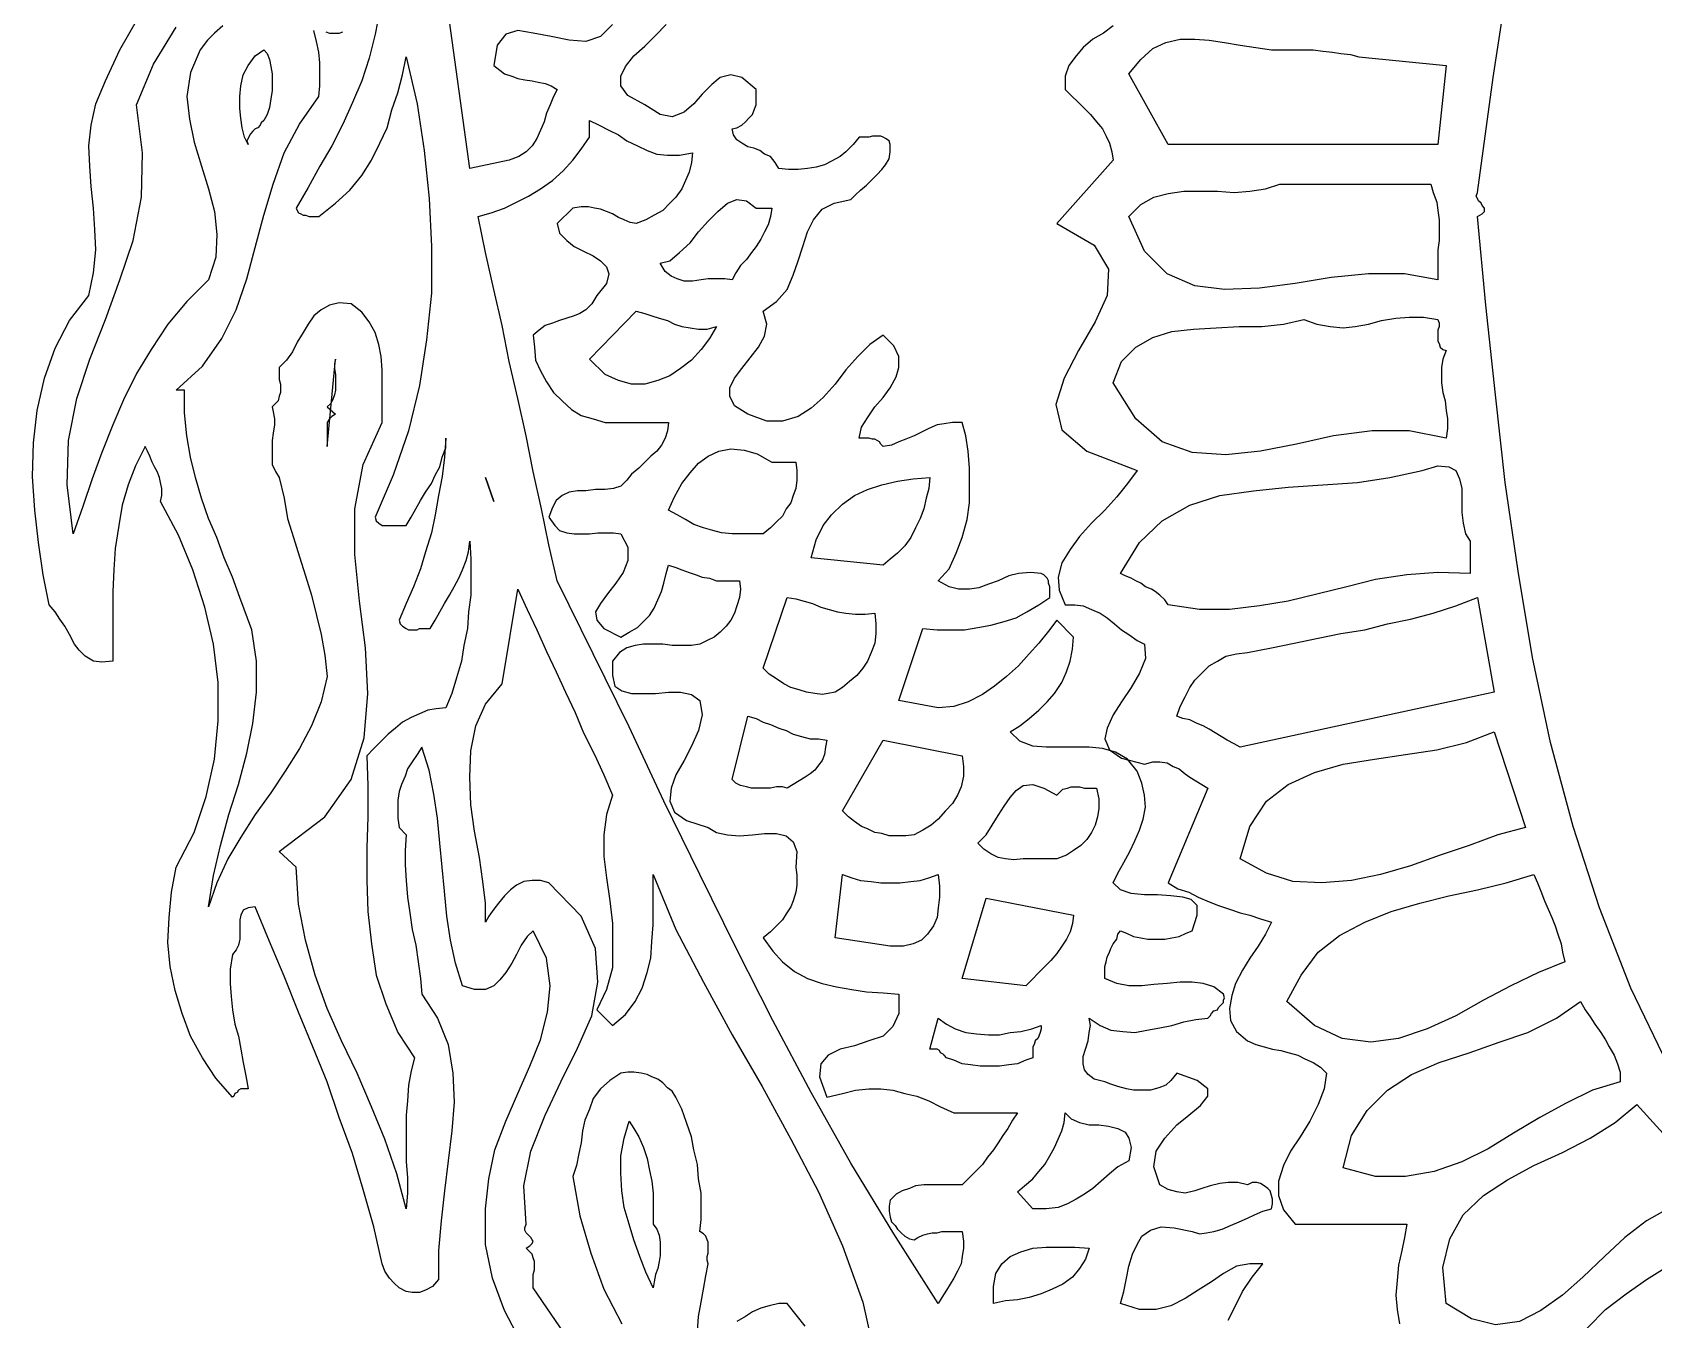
# Model space of a CAD drawing. Extents: x 0.04 to 5.44, y 0.03 to 8.8.
# Drawn here: x 0.078 to 1.431, y 4.066 to 5.139 of the extents above; entities that cross this region are included whole.
import ezdxf

# ---------------------------------------------------------------- set-up
doc = ezdxf.new("R2010")
doc.units = 0
doc.layers.add('1', color=7, linetype='Continuous')

msp = doc.modelspace()

# ---------------------------------------------------------------- linework, layer by layer
msp.add_lwpolyline([(0.485, 4.048), (0.472, 4.073), (0.462, 4.1), (0.456, 4.128), (0.456, 4.158), (0.459, 4.183), (0.464, 4.207), (0.473, 4.231), (0.483, 4.254), (0.493, 4.277), (0.502, 4.299), (0.508, 4.322), (0.51, 4.344), (0.507, 4.367), (0.496, 4.39), (0.491, 4.385), (0.486, 4.378), (0.482, 4.37), (0.478, 4.363), (0.473, 4.355), (0.468, 4.349), (0.463, 4.344), (0.456, 4.341), (0.447, 4.341), (0.437, 4.344), (0.431, 4.363), (0.427, 4.382), (0.424, 4.402), (0.422, 4.423), (0.42, 4.443), (0.418, 4.463), (0.416, 4.484), (0.413, 4.504), (0.409, 4.524), (0.403, 4.543), (0.399, 4.537), (0.395, 4.531), (0.391, 4.525), (0.389, 4.519), (0.386, 4.512), (0.384, 4.506), (0.383, 4.499), (0.383, 4.492), (0.383, 4.484), (0.384, 4.476), (0.39, 4.47), (0.389, 4.457), (0.389, 4.445), (0.39, 4.432), (0.391, 4.418), (0.393, 4.405), (0.395, 4.391), (0.398, 4.378), (0.4, 4.364), (0.402, 4.35), (0.403, 4.337), (0.416, 4.317), (0.425, 4.295), (0.429, 4.271), (0.43, 4.247), (0.428, 4.223), (0.425, 4.198), (0.422, 4.173), (0.419, 4.148), (0.417, 4.123), (0.417, 4.099), (0.412, 4.093), (0.406, 4.09), (0.401, 4.088), (0.395, 4.088), (0.39, 4.089), (0.384, 4.092), (0.38, 4.096), (0.376, 4.1), (0.372, 4.106), (0.37, 4.112), (0.363, 4.143), (0.354, 4.174), (0.345, 4.204), (0.334, 4.234), (0.324, 4.264), (0.312, 4.293), (0.3, 4.322), (0.288, 4.352), (0.276, 4.381), (0.264, 4.41), (0.258, 4.409), (0.254, 4.407), (0.252, 4.403), (0.251, 4.399), (0.251, 4.394), (0.251, 4.389), (0.251, 4.383), (0.25, 4.378), (0.248, 4.374), (0.245, 4.37), (0.243, 4.358), (0.243, 4.346), (0.244, 4.335), (0.245, 4.324), (0.247, 4.312), (0.25, 4.302), (0.252, 4.291), (0.254, 4.28), (0.256, 4.269), (0.258, 4.258), (0.256, 4.258), (0.254, 4.258), (0.252, 4.258), (0.25, 4.257), (0.249, 4.255), (0.247, 4.254), (0.246, 4.252), (0.245, 4.251), (0.231, 4.267), (0.22, 4.284), (0.21, 4.302), (0.203, 4.321), (0.197, 4.34), (0.193, 4.36), (0.191, 4.38), (0.192, 4.401), (0.194, 4.422), (0.198, 4.443), (0.213, 4.472), (0.223, 4.502), (0.23, 4.533), (0.233, 4.565), (0.233, 4.597), (0.229, 4.629), (0.222, 4.66), (0.212, 4.691), (0.2, 4.72), (0.185, 4.748), (0.186, 4.753), (0.186, 4.759), (0.185, 4.764), (0.184, 4.768), (0.182, 4.773), (0.18, 4.777), (0.178, 4.781), (0.176, 4.786), (0.174, 4.79), (0.172, 4.794), (0.164, 4.778), (0.158, 4.762), (0.153, 4.745), (0.15, 4.728), (0.147, 4.709), (0.146, 4.691), (0.145, 4.673), (0.145, 4.653), (0.145, 4.634), (0.145, 4.615), (0.136, 4.614), (0.129, 4.615), (0.122, 4.619), (0.117, 4.624), (0.113, 4.629), (0.109, 4.637), (0.105, 4.644), (0.101, 4.65), (0.097, 4.656), (0.092, 4.662), (0.087, 4.687), (0.083, 4.714), (0.08, 4.741), (0.078, 4.769), (0.079, 4.797), (0.082, 4.824), (0.088, 4.851), (0.097, 4.876), (0.109, 4.899), (0.125, 4.92), (0.129, 4.939), (0.131, 4.958), (0.13, 4.975), (0.129, 4.993), (0.127, 5.011), (0.126, 5.028), (0.125, 5.045), (0.127, 5.062), (0.131, 5.08), (0.139, 5.099), (0.151, 5.125), (0.166, 5.151)])
at = {"layer": '1'}
for points in [[(1.443, 4.278), (1.412, 4.342), (1.386, 4.409), (1.364, 4.477), (1.345, 4.547), (1.33, 4.618), (1.318, 4.69), (1.307, 4.764), (1.299, 4.837), (1.291, 4.912), (1.284, 4.986), (1.288, 4.988), (1.29, 4.99), (1.29, 4.992), (1.29, 4.993), (1.288, 4.995), (1.287, 4.997), (1.285, 4.999), (1.284, 5.001), (1.283, 5.003), (1.284, 5.006), (1.297, 5.102), (1.312, 5.198)], [(0.368, 5.158), (0.364, 5.138), (0.359, 5.118), (0.353, 5.099), (0.345, 5.081), (0.337, 5.063), (0.328, 5.045), (0.318, 5.028), (0.308, 5.01), (0.298, 4.993), (0.299, 4.991), (0.3, 4.989), (0.302, 4.988), (0.304, 4.987), (0.306, 4.987), (0.309, 4.986), (0.312, 4.986), (0.314, 4.986), (0.317, 4.986), (0.331, 4.997), (0.343, 5.008), (0.353, 5.02), (0.361, 5.033), (0.368, 5.047), (0.374, 5.06), (0.378, 5.075), (0.383, 5.089), (0.387, 5.104), (0.39, 5.119), (0.399, 5.08), (0.405, 5.041), (0.409, 5.001), (0.411, 4.961), (0.411, 4.922), (0.407, 4.883), (0.401, 4.845), (0.392, 4.807), (0.379, 4.77), (0.364, 4.735), (0.365, 4.732), (0.367, 4.73), (0.37, 4.728), (0.372, 4.728), (0.375, 4.728), (0.379, 4.728), (0.382, 4.728), (0.384, 4.728), (0.387, 4.728), (0.39, 4.728), (0.394, 4.735), (0.398, 4.742), (0.402, 4.749), (0.406, 4.756), (0.411, 4.763), (0.414, 4.77), (0.418, 4.777), (0.42, 4.785), (0.423, 4.793), (0.423, 4.801), (0.422, 4.785), (0.42, 4.769), (0.417, 4.753), (0.414, 4.737), (0.411, 4.722), (0.406, 4.706), (0.402, 4.692), (0.396, 4.677), (0.39, 4.663), (0.384, 4.649), (0.385, 4.646), (0.387, 4.644), (0.39, 4.642), (0.392, 4.641), (0.395, 4.641), (0.399, 4.641), (0.401, 4.642), (0.404, 4.642), (0.407, 4.642), (0.41, 4.642), (0.414, 4.649), (0.418, 4.656), (0.422, 4.663), (0.426, 4.67), (0.43, 4.677), (0.434, 4.684), (0.437, 4.691), (0.44, 4.699), (0.442, 4.706), (0.443, 4.715), (0.444, 4.7), (0.444, 4.685), (0.444, 4.67), (0.442, 4.656), (0.441, 4.642), (0.438, 4.628), (0.436, 4.615), (0.432, 4.601), (0.428, 4.588), (0.423, 4.576), (0.415, 4.575), (0.408, 4.574), (0.401, 4.571), (0.394, 4.568), (0.387, 4.564), (0.381, 4.559), (0.375, 4.554), (0.369, 4.548), (0.363, 4.542), (0.357, 4.536), (0.358, 4.511), (0.358, 4.485), (0.357, 4.459), (0.357, 4.432), (0.358, 4.406), (0.361, 4.379), (0.365, 4.353), (0.373, 4.329), (0.383, 4.305), (0.397, 4.284), (0.394, 4.273), (0.392, 4.261), (0.391, 4.248), (0.39, 4.236), (0.39, 4.223), (0.39, 4.21), (0.39, 4.197), (0.391, 4.184), (0.391, 4.171), (0.39, 4.158), (0.382, 4.187), (0.372, 4.216), (0.361, 4.243), (0.349, 4.271), (0.336, 4.298), (0.324, 4.325), (0.314, 4.353), (0.306, 4.382), (0.3, 4.412), (0.298, 4.443), (0.284, 4.456), (0.322, 4.485), (0.344, 4.516), (0.355, 4.551), (0.358, 4.588), (0.356, 4.626), (0.351, 4.665), (0.347, 4.704), (0.347, 4.742), (0.354, 4.779), (0.37, 4.814), (0.37, 4.825), (0.37, 4.836), (0.37, 4.847), (0.37, 4.858), (0.369, 4.869), (0.367, 4.879), (0.364, 4.889), (0.359, 4.898), (0.353, 4.906), (0.344, 4.913), (0.334, 4.914), (0.326, 4.912), (0.319, 4.908), (0.313, 4.903), (0.308, 4.896), (0.304, 4.889), (0.299, 4.881), (0.295, 4.873), (0.29, 4.866), (0.284, 4.86), (0.284, 4.857), (0.284, 4.853), (0.284, 4.85), (0.285, 4.846), (0.285, 4.842), (0.285, 4.839), (0.284, 4.836), (0.283, 4.832), (0.281, 4.83), (0.278, 4.827), (0.279, 4.823), (0.28, 4.817), (0.28, 4.812), (0.279, 4.805), (0.278, 4.799), (0.278, 4.792), (0.278, 4.786), (0.278, 4.779), (0.281, 4.773), (0.284, 4.768), (0.288, 4.751), (0.291, 4.734), (0.296, 4.718), (0.301, 4.702), (0.306, 4.686), (0.311, 4.67), (0.315, 4.653), (0.319, 4.637), (0.322, 4.62), (0.324, 4.602), (0.319, 4.581), (0.311, 4.561), (0.301, 4.542), (0.289, 4.523), (0.277, 4.505), (0.264, 4.487), (0.252, 4.468), (0.241, 4.45), (0.232, 4.43), (0.225, 4.41), (0.229, 4.436), (0.235, 4.461), (0.242, 4.487), (0.25, 4.512), (0.257, 4.538), (0.262, 4.563), (0.265, 4.589), (0.265, 4.615), (0.261, 4.641), (0.251, 4.668), (0.245, 4.685), (0.238, 4.701), (0.232, 4.718), (0.225, 4.734), (0.219, 4.751), (0.214, 4.768), (0.21, 4.785), (0.207, 4.803), (0.205, 4.822), (0.205, 4.841), (0.198, 4.841), (0.22, 4.861), (0.236, 4.884), (0.248, 4.908), (0.257, 4.934), (0.264, 4.96), (0.271, 4.987), (0.279, 5.013), (0.288, 5.039), (0.301, 5.063), (0.317, 5.086), (0.318, 5.095), (0.318, 5.105), (0.318, 5.114), (0.317, 5.123), (0.315, 5.132), (0.313, 5.141)], [(0.562, 5.146), (0.552, 5.136), (0.54, 5.132), (0.526, 5.133), (0.511, 5.136), (0.496, 5.139), (0.483, 5.141), (0.473, 5.138), (0.466, 5.129), (0.463, 5.112), (0.468, 5.108), (0.472, 5.105), (0.478, 5.103), (0.483, 5.101), (0.489, 5.1), (0.495, 5.099), (0.5, 5.098), (0.506, 5.097), (0.511, 5.095), (0.516, 5.092), (0.513, 5.086), (0.51, 5.079), (0.507, 5.072), (0.505, 5.065), (0.502, 5.058), (0.499, 5.051), (0.495, 5.045), (0.49, 5.04), (0.484, 5.036), (0.476, 5.033), (0.443, 5.026), (0.424, 5.165)], [(0.237, 5.145), (0.23, 5.139), (0.224, 5.133), (0.218, 5.125), (0.21, 5.106), (0.207, 5.086), (0.209, 5.067), (0.213, 5.048), (0.219, 5.028), (0.225, 5.009), (0.23, 4.99), (0.232, 4.971), (0.231, 4.952), (0.225, 4.933), (0.207, 4.915), (0.191, 4.896), (0.177, 4.875), (0.165, 4.855), (0.154, 4.833), (0.145, 4.812), (0.136, 4.789), (0.128, 4.767), (0.12, 4.744), (0.112, 4.721), (0.107, 4.762), (0.108, 4.799), (0.115, 4.834), (0.126, 4.867), (0.139, 4.9), (0.151, 4.933), (0.162, 4.966), (0.169, 5.002), (0.17, 5.039), (0.165, 5.079), (0.179, 5.113), (0.198, 5.144)], [(1.076, 4.065), (1.082, 4.077), (1.088, 4.089), (1.096, 4.101), (1.105, 4.112), (1.094, 4.112), (1.083, 4.11), (1.072, 4.104), (1.062, 4.097), (1.051, 4.09), (1.04, 4.083), (1.028, 4.077), (1.016, 4.074), (1.002, 4.074), (0.986, 4.079), (0.989, 4.089), (0.991, 4.1), (0.993, 4.11), (0.996, 4.12), (1, 4.128), (1.004, 4.135), (1.011, 4.14), (1.02, 4.143), (1.031, 4.142), (1.046, 4.139), (1.052, 4.137), (1.058, 4.138), (1.064, 4.139), (1.071, 4.141), (1.078, 4.144), (1.085, 4.147), (1.092, 4.15), (1.098, 4.153), (1.105, 4.156), (1.112, 4.158), (1.113, 4.162), (1.113, 4.166), (1.112, 4.169), (1.111, 4.173), (1.109, 4.175), (1.106, 4.177), (1.103, 4.179), (1.1, 4.18), (1.096, 4.18), (1.092, 4.178), (1.084, 4.18), (1.076, 4.18), (1.069, 4.179), (1.061, 4.177), (1.054, 4.175), (1.048, 4.173), (1.04, 4.171), (1.033, 4.172), (1.026, 4.174), (1.019, 4.178), (1.014, 4.193), (1.016, 4.206), (1.023, 4.217), (1.033, 4.228), (1.043, 4.236), (1.053, 4.244), (1.059, 4.252), (1.059, 4.258), (1.05, 4.265), (1.033, 4.271), (1.028, 4.265), (1.024, 4.261), (1.018, 4.259), (1.011, 4.257), (1.004, 4.257), (0.997, 4.257), (0.991, 4.258), (0.984, 4.26), (0.978, 4.262), (0.973, 4.264), (0.964, 4.266), (0.959, 4.27), (0.956, 4.274), (0.955, 4.279), (0.955, 4.285), (0.957, 4.291), (0.959, 4.298), (0.96, 4.305), (0.961, 4.311), (0.96, 4.317), (0.969, 4.311), (0.978, 4.307), (0.988, 4.306), (0.998, 4.305), (1.008, 4.307), (1.019, 4.309), (1.029, 4.311), (1.039, 4.314), (1.049, 4.316), (1.059, 4.317), (1.061, 4.319), (1.062, 4.321), (1.064, 4.323), (1.067, 4.324), (1.068, 4.326), (1.07, 4.328), (1.072, 4.33), (1.072, 4.332), (1.073, 4.334), (1.072, 4.337), (1.064, 4.343), (1.055, 4.346), (1.046, 4.347), (1.036, 4.347), (1.025, 4.346), (1.014, 4.345), (1.004, 4.344), (0.993, 4.344), (0.983, 4.346), (0.973, 4.35), (0.973, 4.355), (0.973, 4.36), (0.974, 4.364), (0.975, 4.368), (0.977, 4.372), (0.978, 4.375), (0.98, 4.379), (0.983, 4.383), (0.984, 4.387), (0.986, 4.39), (0.991, 4.388), (0.997, 4.385), (1.003, 4.384), (1.009, 4.383), (1.016, 4.383), (1.023, 4.383), (1.029, 4.384), (1.035, 4.385), (1.041, 4.388), (1.046, 4.39), (1.05, 4.403), (1.05, 4.411), (1.045, 4.416), (1.038, 4.418), (1.028, 4.419), (1.017, 4.42), (1.006, 4.42), (0.995, 4.421), (0.986, 4.424), (0.98, 4.43), (0.984, 4.438), (0.989, 4.447), (0.994, 4.456), (0.998, 4.465), (1.002, 4.474), (1.005, 4.483), (1.007, 4.493), (1.006, 4.503), (1.004, 4.513), (1, 4.523), (0.992, 4.533), (0.982, 4.539), (0.971, 4.542), (0.96, 4.543), (0.948, 4.543), (0.936, 4.543), (0.924, 4.543), (0.913, 4.544), (0.902, 4.548), (0.894, 4.556), (0.902, 4.561), (0.91, 4.567), (0.918, 4.574), (0.925, 4.581), (0.931, 4.588), (0.937, 4.597), (0.941, 4.606), (0.944, 4.615), (0.946, 4.625), (0.947, 4.635), (0.933, 4.649), (0.926, 4.64), (0.918, 4.63), (0.91, 4.621), (0.901, 4.611), (0.891, 4.602), (0.881, 4.594), (0.871, 4.587), (0.859, 4.581), (0.847, 4.577), (0.834, 4.576), (0.801, 4.582), (0.821, 4.642), (0.833, 4.641), (0.845, 4.641), (0.856, 4.641), (0.867, 4.643), (0.878, 4.645), (0.889, 4.648), (0.899, 4.651), (0.908, 4.656), (0.918, 4.662), (0.927, 4.668), (0.927, 4.671), (0.927, 4.674), (0.927, 4.677), (0.926, 4.68), (0.926, 4.682), (0.925, 4.684), (0.924, 4.685), (0.922, 4.687), (0.92, 4.688), (0.911, 4.689), (0.901, 4.688), (0.893, 4.686), (0.884, 4.682), (0.876, 4.679), (0.868, 4.676), (0.86, 4.675), (0.851, 4.675), (0.843, 4.677), (0.834, 4.682), (0.843, 4.692), (0.849, 4.705), (0.854, 4.718), (0.858, 4.733), (0.86, 4.747), (0.86, 4.762), (0.86, 4.776), (0.859, 4.79), (0.857, 4.803), (0.854, 4.814), (0.846, 4.814), (0.839, 4.813), (0.833, 4.812), (0.826, 4.809), (0.82, 4.806), (0.814, 4.803), (0.807, 4.8), (0.801, 4.798), (0.795, 4.795), (0.788, 4.794), (0.786, 4.796), (0.785, 4.798), (0.783, 4.799), (0.781, 4.8), (0.779, 4.8), (0.776, 4.801), (0.774, 4.801), (0.771, 4.801), (0.768, 4.801), (0.77, 4.81), (0.775, 4.818), (0.781, 4.827), (0.788, 4.835), (0.794, 4.843), (0.799, 4.852), (0.801, 4.86), (0.801, 4.869), (0.797, 4.878), (0.788, 4.887), (0.777, 4.879), (0.767, 4.869), (0.757, 4.858), (0.748, 4.846), (0.738, 4.835), (0.728, 4.826), (0.717, 4.819), (0.704, 4.815), (0.691, 4.815), (0.675, 4.821), (0.664, 4.828), (0.66, 4.836), (0.66, 4.843), (0.664, 4.851), (0.67, 4.859), (0.677, 4.868), (0.684, 4.877), (0.689, 4.886), (0.691, 4.896), (0.688, 4.907), (0.699, 4.915), (0.708, 4.925), (0.713, 4.937), (0.717, 4.949), (0.721, 4.961), (0.725, 4.973), (0.73, 4.983), (0.737, 4.992), (0.747, 4.997), (0.761, 5), (0.765, 5.004), (0.769, 5.008), (0.774, 5.012), (0.778, 5.016), (0.783, 5.021), (0.787, 5.025), (0.79, 5.029), (0.793, 5.034), (0.794, 5.04), (0.794, 5.046), (0.793, 5.049), (0.79, 5.051), (0.788, 5.052), (0.786, 5.053), (0.783, 5.053), (0.779, 5.053), (0.776, 5.052), (0.774, 5.052), (0.771, 5.052), (0.768, 5.052), (0.763, 5.046), (0.757, 5.04), (0.752, 5.036), (0.745, 5.032), (0.739, 5.029), (0.732, 5.027), (0.725, 5.026), (0.717, 5.025), (0.709, 5.025), (0.701, 5.026), (0.698, 5.031), (0.694, 5.036), (0.689, 5.038), (0.685, 5.041), (0.68, 5.043), (0.675, 5.044), (0.67, 5.047), (0.666, 5.05), (0.663, 5.054), (0.662, 5.059), (0.666, 5.06), (0.67, 5.062), (0.673, 5.065), (0.676, 5.068), (0.679, 5.071), (0.68, 5.074), (0.682, 5.079), (0.682, 5.083), (0.682, 5.087), (0.682, 5.092), (0.67, 5.102), (0.661, 5.104), (0.652, 5.102), (0.645, 5.096), (0.637, 5.088), (0.63, 5.08), (0.622, 5.073), (0.612, 5.069), (0.602, 5.071), (0.589, 5.079), (0.575, 5.087), (0.569, 5.095), (0.569, 5.103), (0.573, 5.111), (0.58, 5.12), (0.589, 5.128), (0.598, 5.137), (0.607, 5.146)], [(0.98, 5.145), (0.972, 5.139), (0.963, 5.134), (0.955, 5.127), (0.949, 5.12), (0.943, 5.112), (0.94, 5.103), (0.94, 5.092), (0.945, 5.087), (0.951, 5.081), (0.956, 5.076), (0.961, 5.071), (0.966, 5.065), (0.971, 5.059), (0.974, 5.053), (0.977, 5.047), (0.979, 5.04), (0.98, 5.033), (0.933, 4.98), (0.964, 4.962), (0.976, 4.942), (0.975, 4.92), (0.965, 4.898), (0.951, 4.874), (0.939, 4.851), (0.932, 4.829), (0.937, 4.808), (0.958, 4.79), (1, 4.774), (0.992, 4.763), (0.983, 4.752), (0.973, 4.741), (0.962, 4.73), (0.952, 4.719), (0.944, 4.708), (0.937, 4.697), (0.934, 4.685), (0.935, 4.674), (0.94, 4.662), (0.948, 4.662), (0.955, 4.661), (0.962, 4.658), (0.969, 4.655), (0.975, 4.651), (0.981, 4.646), (0.987, 4.641), (0.993, 4.637), (1, 4.632), (1.006, 4.629), (1.007, 4.617), (1.002, 4.605), (0.995, 4.593), (0.987, 4.581), (0.98, 4.57), (0.975, 4.559), (0.973, 4.55), (0.977, 4.541), (0.987, 4.534), (1.006, 4.529), (1.013, 4.531), (1.019, 4.531), (1.025, 4.53), (1.03, 4.527), (1.035, 4.525), (1.04, 4.521), (1.044, 4.518), (1.049, 4.515), (1.054, 4.512), (1.059, 4.509), (1.026, 4.43), (1.034, 4.425), (1.043, 4.422), (1.051, 4.418), (1.06, 4.414), (1.068, 4.411), (1.077, 4.408), (1.086, 4.405), (1.094, 4.403), (1.103, 4.4), (1.112, 4.397), (1.107, 4.387), (1.101, 4.377), (1.094, 4.367), (1.088, 4.357), (1.082, 4.346), (1.079, 4.336), (1.077, 4.325), (1.078, 4.315), (1.083, 4.306), (1.092, 4.298), (1.099, 4.295), (1.106, 4.293), (1.113, 4.291), (1.12, 4.29), (1.127, 4.288), (1.134, 4.286), (1.14, 4.283), (1.147, 4.28), (1.153, 4.276), (1.158, 4.271), (1.156, 4.258), (1.151, 4.245), (1.144, 4.231), (1.136, 4.218), (1.128, 4.206), (1.122, 4.194), (1.118, 4.181), (1.118, 4.169), (1.122, 4.157), (1.132, 4.145), (1.225, 4.145), (1.223, 4.134), (1.221, 4.123), (1.218, 4.111), (1.217, 4.098), (1.216, 4.086), (1.217, 4.074), (1.219, 4.062)], [(0.323, 5.14), (0.326, 5.139), (0.33, 5.139), (0.334, 5.139), (0.337, 5.14)], [(1.112, 5.125), (1.117, 5.125), (1.124, 5.125), (1.131, 5.125), (1.139, 5.125), (1.147, 5.125), (1.155, 5.124), (1.163, 5.123), (1.17, 5.122), (1.178, 5.121), (1.185, 5.119), (1.258, 5.112), (1.251, 5.046), (1.026, 5.046), (0.993, 5.105), (1.003, 5.117), (1.013, 5.126), (1.024, 5.131), (1.036, 5.134), (1.048, 5.134), (1.06, 5.133), (1.073, 5.131), (1.086, 5.129), (1.099, 5.127), (1.112, 5.125)], [(0.271, 5.066), (0.269, 5.064), (0.268, 5.062), (0.266, 5.06), (0.264, 5.059), (0.262, 5.057), (0.26, 5.055), (0.259, 5.053), (0.258, 5.051), (0.257, 5.049), (0.258, 5.046), (0.255, 5.052), (0.253, 5.06), (0.252, 5.068), (0.251, 5.076), (0.251, 5.086), (0.252, 5.095), (0.254, 5.104), (0.258, 5.112), (0.264, 5.12), (0.271, 5.125), (0.274, 5.122), (0.276, 5.117), (0.277, 5.111), (0.278, 5.105), (0.278, 5.098), (0.278, 5.091), (0.277, 5.084), (0.276, 5.077), (0.274, 5.071), (0.271, 5.066)], [(0.629, 5.039), (0.628, 5.031), (0.626, 5.023), (0.623, 5.016), (0.62, 5.009), (0.615, 5.002), (0.61, 4.997), (0.604, 4.991), (0.597, 4.987), (0.59, 4.983), (0.582, 4.98), (0.577, 4.981), (0.572, 4.983), (0.567, 4.985), (0.562, 4.988), (0.557, 4.99), (0.552, 4.992), (0.547, 4.993), (0.542, 4.994), (0.536, 4.994), (0.529, 4.993), (0.516, 4.98), (0.518, 4.972), (0.524, 4.966), (0.53, 4.961), (0.538, 4.957), (0.546, 4.953), (0.552, 4.949), (0.557, 4.944), (0.559, 4.938), (0.557, 4.93), (0.549, 4.92), (0.545, 4.913), (0.54, 4.908), (0.535, 4.905), (0.53, 4.903), (0.524, 4.901), (0.518, 4.899), (0.512, 4.897), (0.506, 4.895), (0.501, 4.891), (0.496, 4.887), (0.497, 4.877), (0.498, 4.866), (0.502, 4.857), (0.507, 4.848), (0.513, 4.839), (0.52, 4.832), (0.528, 4.825), (0.536, 4.82), (0.546, 4.817), (0.556, 4.814), (0.609, 4.814), (0.608, 4.807), (0.606, 4.801), (0.603, 4.795), (0.599, 4.79), (0.594, 4.786), (0.589, 4.781), (0.584, 4.776), (0.578, 4.771), (0.574, 4.766), (0.569, 4.761), (0.563, 4.759), (0.556, 4.758), (0.548, 4.758), (0.54, 4.757), (0.533, 4.757), (0.526, 4.756), (0.52, 4.753), (0.515, 4.749), (0.512, 4.743), (0.509, 4.735), (0.514, 4.728), (0.518, 4.724), (0.524, 4.722), (0.53, 4.721), (0.536, 4.721), (0.543, 4.721), (0.55, 4.722), (0.556, 4.722), (0.563, 4.722), (0.569, 4.721), (0.575, 4.71), (0.575, 4.699), (0.571, 4.689), (0.565, 4.68), (0.558, 4.671), (0.552, 4.663), (0.548, 4.656), (0.549, 4.649), (0.555, 4.642), (0.569, 4.635), (0.576, 4.639), (0.583, 4.643), (0.588, 4.648), (0.593, 4.653), (0.597, 4.659), (0.6, 4.666), (0.603, 4.673), (0.605, 4.68), (0.607, 4.688), (0.609, 4.695), (0.615, 4.693), (0.62, 4.691), (0.626, 4.689), (0.632, 4.687), (0.637, 4.685), (0.643, 4.684), (0.649, 4.682), (0.656, 4.682), (0.662, 4.682), (0.668, 4.682), (0.669, 4.675), (0.668, 4.668), (0.666, 4.661), (0.664, 4.655), (0.661, 4.649), (0.657, 4.644), (0.652, 4.639), (0.647, 4.635), (0.641, 4.632), (0.635, 4.629), (0.628, 4.628), (0.62, 4.628), (0.612, 4.628), (0.604, 4.629), (0.596, 4.629), (0.588, 4.629), (0.581, 4.628), (0.574, 4.626), (0.568, 4.622), (0.562, 4.615), (0.562, 4.603), (0.564, 4.594), (0.57, 4.59), (0.578, 4.588), (0.588, 4.588), (0.598, 4.588), (0.609, 4.589), (0.619, 4.589), (0.628, 4.587), (0.635, 4.582), (0.637, 4.57), (0.634, 4.557), (0.628, 4.544), (0.622, 4.532), (0.615, 4.52), (0.611, 4.509), (0.61, 4.498), (0.614, 4.489), (0.624, 4.482), (0.642, 4.476), (0.649, 4.472), (0.658, 4.47), (0.668, 4.469), (0.679, 4.47), (0.689, 4.471), (0.699, 4.471), (0.707, 4.469), (0.713, 4.464), (0.716, 4.456), (0.715, 4.443), (0.716, 4.436), (0.716, 4.428), (0.715, 4.422), (0.713, 4.415), (0.711, 4.41), (0.707, 4.404), (0.704, 4.399), (0.699, 4.394), (0.694, 4.389), (0.688, 4.384), (0.696, 4.373), (0.704, 4.364), (0.714, 4.356), (0.725, 4.35), (0.737, 4.346), (0.749, 4.343), (0.762, 4.341), (0.774, 4.339), (0.788, 4.338), (0.801, 4.337), (0.801, 4.321), (0.796, 4.31), (0.788, 4.302), (0.776, 4.298), (0.764, 4.294), (0.752, 4.291), (0.742, 4.286), (0.736, 4.279), (0.735, 4.268), (0.741, 4.251), (0.754, 4.254), (0.765, 4.257), (0.776, 4.258), (0.786, 4.258), (0.796, 4.257), (0.806, 4.254), (0.816, 4.252), (0.826, 4.248), (0.836, 4.243), (0.847, 4.238), (0.9, 4.238), (0.896, 4.232), (0.892, 4.225), (0.888, 4.219), (0.884, 4.213), (0.88, 4.207), (0.875, 4.201), (0.871, 4.195), (0.865, 4.189), (0.86, 4.184), (0.854, 4.178), (0.847, 4.178), (0.841, 4.178), (0.834, 4.178), (0.828, 4.178), (0.822, 4.178), (0.815, 4.177), (0.81, 4.175), (0.804, 4.173), (0.799, 4.17), (0.794, 4.165), (0.793, 4.16), (0.793, 4.156), (0.794, 4.151), (0.795, 4.147), (0.798, 4.144), (0.8, 4.141), (0.803, 4.138), (0.806, 4.135), (0.81, 4.133), (0.814, 4.132), (0.817, 4.134), (0.821, 4.136), (0.825, 4.137), (0.829, 4.138), (0.833, 4.138), (0.837, 4.139), (0.841, 4.139), (0.845, 4.139), (0.85, 4.139), (0.854, 4.139), (0.855, 4.131), (0.855, 4.125), (0.854, 4.118), (0.853, 4.112), (0.85, 4.106), (0.847, 4.1), (0.844, 4.095), (0.841, 4.09), (0.837, 4.084), (0.834, 4.079), (0.797, 4.137), (0.761, 4.196), (0.728, 4.255), (0.696, 4.315), (0.665, 4.376), (0.635, 4.437), (0.605, 4.498), (0.576, 4.56), (0.546, 4.621), (0.516, 4.682), (0.509, 4.712), (0.503, 4.742), (0.496, 4.773), (0.49, 4.803), (0.483, 4.834), (0.476, 4.865), (0.47, 4.895), (0.463, 4.925), (0.456, 4.956), (0.45, 4.986), (0.461, 4.989), (0.472, 4.993), (0.482, 4.998), (0.492, 5.003), (0.502, 5.009), (0.512, 5.016), (0.521, 5.024), (0.529, 5.033), (0.536, 5.042), (0.543, 5.052), (0.543, 5.066), (0.551, 5.062), (0.559, 5.058), (0.567, 5.054), (0.574, 5.049), (0.583, 5.045), (0.591, 5.041), (0.599, 5.038), (0.608, 5.037), (0.618, 5.037), (0.629, 5.039)], [(1.245, 5.013), (1.247, 5.006), (1.25, 4.998), (1.251, 4.991), (1.252, 4.983), (1.252, 4.975), (1.252, 4.966), (1.251, 4.958), (1.251, 4.949), (1.251, 4.941), (1.251, 4.933), (1.223, 4.938), (1.193, 4.938), (1.162, 4.935), (1.132, 4.93), (1.102, 4.926), (1.073, 4.925), (1.048, 4.928), (1.025, 4.938), (1.006, 4.957), (0.993, 4.986), (1.003, 4.996), (1.014, 5.002), (1.026, 5.005), (1.039, 5.007), (1.053, 5.007), (1.067, 5.007), (1.081, 5.006), (1.094, 5.007), (1.107, 5.009), (1.119, 5.013), (1.245, 5.013)], [(0.695, 4.993), (0.694, 4.986), (0.692, 4.979), (0.689, 4.973), (0.686, 4.967), (0.682, 4.961), (0.678, 4.956), (0.674, 4.95), (0.669, 4.945), (0.665, 4.939), (0.662, 4.933), (0.656, 4.934), (0.649, 4.934), (0.642, 4.934), (0.636, 4.933), (0.629, 4.932), (0.622, 4.932), (0.616, 4.934), (0.611, 4.936), (0.606, 4.94), (0.602, 4.947), (0.61, 4.949), (0.618, 4.956), (0.627, 4.964), (0.634, 4.973), (0.642, 4.982), (0.65, 4.99), (0.658, 4.997), (0.666, 5), (0.674, 4.999), (0.682, 4.993), (0.695, 4.993)], [(0.649, 4.894), (0.643, 4.884), (0.636, 4.875), (0.628, 4.866), (0.619, 4.859), (0.61, 4.853), (0.6, 4.849), (0.589, 4.846), (0.578, 4.846), (0.567, 4.849), (0.556, 4.854), (0.543, 4.867), (0.582, 4.907), (0.589, 4.905), (0.595, 4.903), (0.601, 4.901), (0.608, 4.899), (0.614, 4.896), (0.62, 4.894), (0.627, 4.893), (0.634, 4.892), (0.641, 4.892), (0.649, 4.894)], [(1.251, 4.9), (1.252, 4.897), (1.252, 4.894), (1.251, 4.891), (1.251, 4.889), (1.251, 4.885), (1.251, 4.882), (1.252, 4.88), (1.253, 4.877), (1.255, 4.875), (1.258, 4.874), (1.255, 4.867), (1.254, 4.86), (1.254, 4.854), (1.254, 4.847), (1.255, 4.839), (1.257, 4.832), (1.258, 4.824), (1.259, 4.817), (1.259, 4.809), (1.258, 4.801), (1.227, 4.807), (1.196, 4.807), (1.164, 4.803), (1.133, 4.796), (1.103, 4.79), (1.074, 4.787), (1.046, 4.789), (1.021, 4.798), (0.999, 4.817), (0.98, 4.847), (0.987, 4.865), (0.999, 4.877), (1.013, 4.885), (1.029, 4.89), (1.047, 4.892), (1.066, 4.893), (1.085, 4.894), (1.104, 4.894), (1.122, 4.896), (1.139, 4.9), (1.15, 4.896), (1.161, 4.894), (1.172, 4.893), (1.182, 4.894), (1.193, 4.896), (1.204, 4.899), (1.216, 4.901), (1.227, 4.902), (1.239, 4.902), (1.251, 4.9)], [(0.324, 4.827), (0.331, 4.821), (0.328, 4.819), (0.326, 4.817), (0.324, 4.814), (0.324, 4.812), (0.324, 4.809), (0.324, 4.806), (0.324, 4.803), (0.324, 4.8), (0.324, 4.797), (0.324, 4.794), (0.331, 4.867), (0.33, 4.863), (0.33, 4.859), (0.331, 4.854), (0.331, 4.85), (0.331, 4.846), (0.331, 4.841), (0.33, 4.837), (0.329, 4.834), (0.327, 4.83), (0.324, 4.827)], [(0.715, 4.781), (0.716, 4.774), (0.716, 4.766), (0.715, 4.759), (0.713, 4.753), (0.711, 4.747), (0.707, 4.742), (0.704, 4.736), (0.699, 4.731), (0.694, 4.726), (0.688, 4.721), (0.679, 4.721), (0.67, 4.721), (0.662, 4.721), (0.653, 4.722), (0.646, 4.724), (0.638, 4.726), (0.63, 4.729), (0.623, 4.733), (0.616, 4.737), (0.609, 4.741), (0.614, 4.752), (0.62, 4.763), (0.627, 4.772), (0.634, 4.78), (0.642, 4.786), (0.651, 4.79), (0.661, 4.792), (0.672, 4.791), (0.683, 4.788), (0.695, 4.781), (0.715, 4.781)], [(1.278, 4.715), (1.278, 4.688), (1.251, 4.689), (1.225, 4.687), (1.199, 4.683), (1.175, 4.677), (1.151, 4.671), (1.126, 4.665), (1.102, 4.661), (1.077, 4.658), (1.052, 4.658), (1.026, 4.662), (1.023, 4.666), (1.019, 4.67), (1.015, 4.673), (1.012, 4.675), (1.007, 4.677), (1.003, 4.68), (0.999, 4.682), (0.995, 4.684), (0.99, 4.686), (0.986, 4.688), (1.002, 4.714), (1.021, 4.732), (1.044, 4.745), (1.069, 4.753), (1.097, 4.757), (1.126, 4.76), (1.155, 4.762), (1.184, 4.764), (1.211, 4.768), (1.238, 4.774), (1.251, 4.778), (1.26, 4.777), (1.266, 4.774), (1.269, 4.767), (1.271, 4.759), (1.271, 4.749), (1.271, 4.739), (1.272, 4.73), (1.274, 4.721), (1.278, 4.715)], [(0.456, 4.768), (0.463, 4.748), (0.456, 4.768)], [(0.827, 4.768), (0.826, 4.759), (0.824, 4.751), (0.822, 4.742), (0.819, 4.734), (0.815, 4.726), (0.811, 4.718), (0.806, 4.711), (0.8, 4.705), (0.794, 4.7), (0.788, 4.695), (0.728, 4.701), (0.732, 4.716), (0.738, 4.728), (0.745, 4.737), (0.754, 4.746), (0.764, 4.753), (0.775, 4.758), (0.787, 4.762), (0.8, 4.765), (0.813, 4.767), (0.827, 4.768)], [(0.526, 4.048), (0.511, 4.07), (0.496, 4.092), (0.496, 4.096), (0.496, 4.099), (0.496, 4.103), (0.497, 4.107), (0.497, 4.11), (0.497, 4.114), (0.496, 4.117), (0.495, 4.12), (0.492, 4.123), (0.49, 4.125), (0.493, 4.127), (0.495, 4.129), (0.496, 4.131), (0.495, 4.132), (0.494, 4.134), (0.492, 4.136), (0.49, 4.138), (0.489, 4.14), (0.489, 4.142), (0.49, 4.145), (0.488, 4.177), (0.494, 4.206), (0.506, 4.236), (0.519, 4.264), (0.533, 4.292), (0.545, 4.319), (0.55, 4.347), (0.548, 4.375), (0.536, 4.402), (0.509, 4.43), (0.502, 4.432), (0.495, 4.432), (0.488, 4.431), (0.482, 4.428), (0.477, 4.424), (0.472, 4.419), (0.467, 4.413), (0.463, 4.408), (0.459, 4.402), (0.456, 4.397), (0.456, 4.413), (0.454, 4.431), (0.451, 4.451), (0.447, 4.473), (0.444, 4.495), (0.443, 4.518), (0.444, 4.54), (0.448, 4.561), (0.456, 4.579), (0.47, 4.596), (0.483, 4.675), (0.491, 4.658), (0.499, 4.641), (0.507, 4.623), (0.515, 4.606), (0.523, 4.589), (0.531, 4.572), (0.538, 4.555), (0.547, 4.537), (0.555, 4.52), (0.562, 4.503)], [(0.781, 4.655), (0.782, 4.646), (0.782, 4.638), (0.781, 4.63), (0.778, 4.622), (0.775, 4.615), (0.771, 4.609), (0.766, 4.603), (0.76, 4.598), (0.754, 4.593), (0.748, 4.589), (0.742, 4.588), (0.737, 4.587), (0.731, 4.588), (0.724, 4.589), (0.718, 4.591), (0.711, 4.593), (0.705, 4.596), (0.699, 4.6), (0.693, 4.604), (0.688, 4.609), (0.708, 4.668), (0.715, 4.667), (0.722, 4.665), (0.729, 4.663), (0.736, 4.66), (0.743, 4.658), (0.75, 4.656), (0.757, 4.655), (0.765, 4.654), (0.773, 4.654), (0.781, 4.655)], [(1.086, 4.543), (1.081, 4.546), (1.075, 4.549), (1.07, 4.552), (1.065, 4.555), (1.06, 4.558), (1.055, 4.561), (1.05, 4.563), (1.044, 4.566), (1.038, 4.567), (1.033, 4.569), (1.036, 4.577), (1.04, 4.585), (1.044, 4.593), (1.048, 4.599), (1.054, 4.605), (1.06, 4.611), (1.067, 4.615), (1.074, 4.619), (1.083, 4.621), (1.092, 4.622), (1.112, 4.626), (1.131, 4.63), (1.151, 4.634), (1.17, 4.638), (1.19, 4.641), (1.209, 4.646), (1.228, 4.65), (1.247, 4.655), (1.266, 4.661), (1.284, 4.668), (1.298, 4.589), (1.086, 4.543)], [(0.741, 4.549), (0.74, 4.543), (0.739, 4.537), (0.737, 4.532), (0.734, 4.528), (0.731, 4.524), (0.727, 4.521), (0.723, 4.518), (0.718, 4.515), (0.713, 4.512), (0.708, 4.509), (0.704, 4.51), (0.699, 4.51), (0.694, 4.509), (0.688, 4.509), (0.683, 4.509), (0.678, 4.509), (0.674, 4.51), (0.669, 4.511), (0.665, 4.513), (0.662, 4.516), (0.675, 4.569), (0.682, 4.567), (0.688, 4.564), (0.694, 4.562), (0.701, 4.559), (0.707, 4.557), (0.713, 4.554), (0.72, 4.552), (0.727, 4.55), (0.734, 4.55), (0.741, 4.549)], [(0.854, 4.536), (0.855, 4.527), (0.855, 4.519), (0.853, 4.51), (0.85, 4.503), (0.846, 4.496), (0.84, 4.49), (0.834, 4.483), (0.828, 4.478), (0.821, 4.474), (0.814, 4.47), (0.807, 4.469), (0.8, 4.469), (0.793, 4.469), (0.787, 4.471), (0.781, 4.472), (0.775, 4.475), (0.77, 4.477), (0.764, 4.481), (0.759, 4.485), (0.754, 4.49), (0.788, 4.549), (0.854, 4.536)], [(1.324, 4.476), (1.301, 4.47), (1.277, 4.461), (1.253, 4.453), (1.228, 4.444), (1.203, 4.437), (1.179, 4.432), (1.154, 4.43), (1.13, 4.431), (1.108, 4.438), (1.086, 4.45), (1.094, 4.477), (1.108, 4.498), (1.126, 4.512), (1.148, 4.522), (1.172, 4.529), (1.198, 4.533), (1.224, 4.537), (1.25, 4.541), (1.275, 4.547), (1.298, 4.556), (1.324, 4.476)], [(0.966, 4.509), (0.968, 4.5), (0.968, 4.492), (0.967, 4.485), (0.965, 4.478), (0.962, 4.472), (0.958, 4.466), (0.953, 4.461), (0.947, 4.457), (0.941, 4.453), (0.933, 4.45), (0.926, 4.45), (0.919, 4.45), (0.912, 4.45), (0.905, 4.45), (0.897, 4.449), (0.89, 4.45), (0.884, 4.451), (0.878, 4.454), (0.872, 4.458), (0.867, 4.463), (0.874, 4.47), (0.879, 4.478), (0.884, 4.486), (0.889, 4.494), (0.894, 4.501), (0.899, 4.507), (0.905, 4.511), (0.913, 4.512), (0.922, 4.509), (0.933, 4.503), (0.936, 4.506), (0.938, 4.508), (0.942, 4.509), (0.945, 4.51), (0.948, 4.51), (0.952, 4.51), (0.956, 4.509), (0.959, 4.509), (0.963, 4.509), (0.966, 4.509)], [(0.562, 4.503), (0.557, 4.487), (0.555, 4.47), (0.555, 4.452), (0.557, 4.434), (0.56, 4.415), (0.562, 4.396), (0.562, 4.377), (0.562, 4.359), (0.557, 4.341), (0.549, 4.324), (0.562, 4.311), (0.573, 4.32), (0.581, 4.331), (0.587, 4.342), (0.591, 4.355), (0.594, 4.367), (0.595, 4.381), (0.596, 4.395), (0.596, 4.409), (0.596, 4.423), (0.596, 4.437), (0.615, 4.391), (0.638, 4.347), (0.662, 4.303), (0.687, 4.26), (0.711, 4.216), (0.734, 4.172), (0.754, 4.127), (0.771, 4.08), (0.782, 4.031)], [(0.834, 4.437), (0.835, 4.427), (0.835, 4.418), (0.834, 4.409), (0.833, 4.401), (0.83, 4.394), (0.825, 4.387), (0.82, 4.382), (0.813, 4.379), (0.805, 4.377), (0.794, 4.377), (0.748, 4.384), (0.754, 4.437), (0.762, 4.434), (0.769, 4.432), (0.778, 4.431), (0.786, 4.43), (0.794, 4.43), (0.802, 4.43), (0.811, 4.431), (0.819, 4.432), (0.826, 4.434), (0.834, 4.437)], [(1.357, 4.364), (1.335, 4.355), (1.312, 4.344), (1.289, 4.332), (1.266, 4.319), (1.242, 4.308), (1.218, 4.3), (1.195, 4.297), (1.171, 4.3), (1.148, 4.311), (1.125, 4.331), (1.137, 4.353), (1.151, 4.372), (1.169, 4.386), (1.19, 4.397), (1.212, 4.406), (1.236, 4.413), (1.26, 4.419), (1.284, 4.424), (1.308, 4.43), (1.331, 4.437), (1.334, 4.43), (1.337, 4.423), (1.34, 4.415), (1.343, 4.408), (1.346, 4.401), (1.349, 4.394), (1.351, 4.387), (1.354, 4.379), (1.355, 4.372), (1.357, 4.364)], [(0.947, 4.403), (0.946, 4.396), (0.944, 4.389), (0.941, 4.383), (0.937, 4.377), (0.933, 4.371), (0.928, 4.365), (0.923, 4.36), (0.918, 4.355), (0.912, 4.349), (0.907, 4.344), (0.854, 4.35), (0.874, 4.417), (0.947, 4.403)], [(1.403, 4.264), (1.38, 4.257), (1.358, 4.246), (1.336, 4.234), (1.314, 4.221), (1.293, 4.208), (1.271, 4.197), (1.248, 4.189), (1.224, 4.185), (1.199, 4.185), (1.172, 4.192), (1.179, 4.219), (1.192, 4.24), (1.209, 4.257), (1.229, 4.27), (1.252, 4.28), (1.277, 4.288), (1.302, 4.297), (1.326, 4.305), (1.35, 4.317), (1.37, 4.331), (1.374, 4.324), (1.378, 4.318), (1.382, 4.312), (1.387, 4.305), (1.391, 4.299), (1.394, 4.293), (1.398, 4.286), (1.401, 4.279), (1.403, 4.272), (1.403, 4.264)], [(0.92, 4.311), (0.92, 4.308), (0.919, 4.305), (0.918, 4.302), (0.917, 4.3), (0.915, 4.298), (0.914, 4.295), (0.913, 4.293), (0.913, 4.29), (0.913, 4.288), (0.913, 4.284), (0.907, 4.282), (0.9, 4.279), (0.893, 4.278), (0.885, 4.277), (0.877, 4.277), (0.869, 4.277), (0.861, 4.278), (0.854, 4.279), (0.847, 4.282), (0.841, 4.284), (0.839, 4.286), (0.838, 4.287), (0.836, 4.288), (0.835, 4.29), (0.833, 4.291), (0.831, 4.291), (0.829, 4.291), (0.827, 4.291), (0.834, 4.317), (0.841, 4.312), (0.848, 4.308), (0.857, 4.305), (0.866, 4.304), (0.876, 4.303), (0.885, 4.303), (0.894, 4.305), (0.903, 4.306), (0.912, 4.308), (0.92, 4.311)], [(0.633, 4.056), (0.634, 4.068), (0.636, 4.08), (0.638, 4.091), (0.64, 4.102), (0.642, 4.112), (0.641, 4.115), (0.641, 4.118), (0.642, 4.121), (0.642, 4.124), (0.642, 4.127), (0.642, 4.13), (0.641, 4.132), (0.64, 4.135), (0.638, 4.137), (0.635, 4.139), (0.636, 4.149), (0.636, 4.16), (0.636, 4.171), (0.634, 4.183), (0.633, 4.195), (0.63, 4.207), (0.628, 4.218), (0.624, 4.23), (0.62, 4.241), (0.615, 4.251), (0.612, 4.256), (0.608, 4.259), (0.604, 4.263), (0.6, 4.266), (0.595, 4.268), (0.591, 4.27), (0.586, 4.271), (0.58, 4.272), (0.575, 4.272), (0.569, 4.271), (0.56, 4.265), (0.552, 4.258), (0.546, 4.25), (0.543, 4.241), (0.539, 4.232), (0.537, 4.223), (0.536, 4.213), (0.534, 4.204), (0.532, 4.194), (0.529, 4.185), (0.535, 4.152), (0.544, 4.121), (0.555, 4.091), (0.57, 4.062)], [(0.993, 4.198), (0.984, 4.193), (0.977, 4.187), (0.97, 4.181), (0.963, 4.175), (0.956, 4.17), (0.949, 4.166), (0.942, 4.162), (0.934, 4.159), (0.924, 4.158), (0.913, 4.158), (0.9, 4.172), (0.906, 4.177), (0.913, 4.183), (0.918, 4.189), (0.923, 4.195), (0.927, 4.202), (0.931, 4.209), (0.934, 4.216), (0.937, 4.223), (0.939, 4.23), (0.94, 4.238), (0.945, 4.233), (0.952, 4.23), (0.96, 4.228), (0.968, 4.228), (0.976, 4.227), (0.984, 4.225), (0.99, 4.222), (0.993, 4.217), (0.995, 4.209), (0.993, 4.198)], [(1.443, 4.158), (1.425, 4.148), (1.407, 4.134), (1.39, 4.118), (1.372, 4.101), (1.355, 4.086), (1.337, 4.073), (1.319, 4.064), (1.299, 4.061), (1.279, 4.066), (1.258, 4.079), (1.255, 4.109), (1.261, 4.133), (1.272, 4.153), (1.289, 4.169), (1.309, 4.182), (1.331, 4.194), (1.355, 4.205), (1.378, 4.217), (1.399, 4.23), (1.417, 4.245), (1.622, 4.019)], [(0.596, 4.145), (0.599, 4.141), (0.601, 4.136), (0.602, 4.13), (0.602, 4.125), (0.602, 4.119), (0.601, 4.114), (0.6, 4.108), (0.598, 4.103), (0.597, 4.097), (0.596, 4.092), (0.59, 4.105), (0.585, 4.118), (0.58, 4.132), (0.576, 4.145), (0.572, 4.159), (0.57, 4.173), (0.569, 4.188), (0.569, 4.202), (0.572, 4.217), (0.576, 4.231), (0.58, 4.225), (0.584, 4.218), (0.588, 4.209), (0.591, 4.2), (0.593, 4.19), (0.595, 4.181), (0.596, 4.171), (0.596, 4.162), (0.596, 4.153), (0.596, 4.145)], [(0.96, 4.125), (0.957, 4.116), (0.952, 4.108), (0.946, 4.101), (0.938, 4.095), (0.929, 4.091), (0.92, 4.087), (0.91, 4.084), (0.9, 4.082), (0.89, 4.081), (0.88, 4.079), (0.88, 4.093), (0.882, 4.104), (0.887, 4.112), (0.894, 4.118), (0.903, 4.122), (0.913, 4.125), (0.924, 4.126), (0.936, 4.126), (0.948, 4.126), (0.96, 4.125)], [(1.439, 4.011), (1.423, 3.996), (1.406, 3.984), (1.387, 3.978), (1.367, 3.978), (1.344, 3.986), (1.346, 4.007), (1.353, 4.026), (1.362, 4.043), (1.376, 4.059), (1.391, 4.074), (1.408, 4.087), (1.425, 4.099), (1.443, 4.11)], [(0.723, 4.06), (0.708, 4.079), (0.701, 4.079), (0.693, 4.077), (0.686, 4.075), (0.679, 4.072), (0.673, 4.068), (0.666, 4.064)]]:
    msp.add_lwpolyline(points, dxfattribs=at)

doc.saveas('drawing.dxf')
